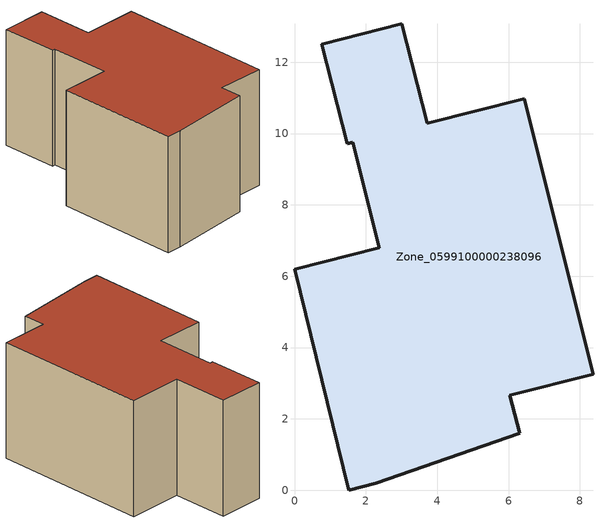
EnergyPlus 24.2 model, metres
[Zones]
Zone_0599100000238096
 floor ground (C_G): 6.44,10.98 8.37,3.25 6.04,2.67 6.31,1.59 2.28,0.19 1.52,0 0,6.19 2.38,6.8 1.63,9.76 1.48,9.72 0.76,12.51 3.01,13.08 3.72,10.29 z0
 wall outside (C_F): 2.38,6.8 0,6.19 1.52,0 2.28,0.19 6.31,1.59 6.04,2.67 8.37,3.25 6.44,10.98 3.72,10.29 3.01,13.08 0.76,12.51 1.48,9.72 1.63,9.76 2.38,6.8 z0:5.9
 roof outside (C_R): 6.04,2.67 8.37,3.25 6.44,10.98 3.72,10.29 3.01,13.08 0.76,12.51 1.48,9.72 1.63,9.76 2.38,6.8 0,6.19 1.52,0 2.28,0.19 6.31,1.59 z5.9
[BUILDING]
Pand.0599100000238096: North Axis=0; Terrain=City; Loads Convergence Tolerance Value=0.04; Temperature Convergence Tolerance Value=0.4; Solar Distribution=FullExterior; Maximum Number of Warmup Days=25; Minimum Number of Warmup Days=1
[Site:Location]
Rotterdam.The.Hague.AP_ZH_NLD Design_Conditions: Latitude=51.96; Longitude=4.45; Time Zone=1; Elevation=-4.5
[SITE:GROUNDTEMPERATURE:BUILDINGSURFACE]
18, 18, 18, 18, 18, 18, 18, 18, 18, 18, 18, 18
[MATERIAL] Thermal Absorptance=0.9; Solar Absorptance=0.7; Visible Absorptance=0.7
Name | Roughness | Thickness | Conductivity | Density | Specific Heat
G.TC.1965-1974 | MediumSmooth | 0.15 | 0.882353 | 540 | 1210
F.TC.1965-1974 | Rough | 0.3 | 0.697674 | 1920 | 840
R.TC.1965-1974 | MediumRough | 0.2 | 0.232558 | 1500 | 1000
[CONSTRUCTION]
C_G: G.TC.1965-1974
C_F: F.TC.1965-1974
C_R: R.TC.1965-1974
[ZONE]
Zone_0599100000238096: Type=1; Multiplier=1; Ceiling Height=Autocalculate; Volume=Autocalculate; Floor Area=autocalculate; Part of Total Floor Area=Yes
[ZONEINFILTRATION:DESIGNFLOWRATE]
Infil_Zone_0599100000238096: Zone or ZoneList or Space or SpaceList=Zone_0599100000238096; Schedule=AlwaysOn; Design Flow Rate Calculation Method=Flow/Area; Flow Rate per Floor Area=0.003; Constant Term Coefficient=1; Temperature Term Coefficient=0; Velocity Term Coefficient=0; Velocity Squared Term Coefficient=0
[HVACTEMPLATE:ZONE:IDEALLOADSAIRSYSTEM]
Zone_0599100000238096: Maximum Heating Supply Air Temperature=50; Minimum Cooling Supply Air Temperature=13; Maximum Heating Supply Air Humidity Ratio=0.0156; Minimum Cooling Supply Air Humidity Ratio=0.0077; Heating Limit=NoLimit; Cooling Limit=NoLimit; Dehumidification Control Type=ConstantSensibleHeatRatio; Cooling Sensible Heat Ratio=0.7; Dehumidification Setpoint=60; Humidification Control Type=None; Humidification Setpoint=30; Outdoor Air Method=None; Outdoor Air Flow Rate per Person=0.00944; Outdoor Air Flow Rate per Zone Floor Area=0; Outdoor Air Flow Rate per Zone=0; Demand Controlled Ventilation Type=None; Outdoor Air Economizer Type=NoEconomizer; Heat Recovery Type=None; Sensible Heat Recovery Effectiveness=0.7; Latent Heat Recovery Effectiveness=0.65
[ZONECONTROL:THERMOSTAT]
ThermostatControl_Zone_0599100000238096: Zone or ZoneList=Zone_0599100000238096; Control Type Schedule=DualSetpointControlType; Control 1=Thermostat_Zone_0599100000238096; Temperature Difference Between Cutout And Setpoint=0
[THERMOSTATSETPOINT:DUALSETPOINT]
Thermostat_Zone_0599100000238096: Heating Setpoint Temperature Schedule=HeatingSetpoint_Zone_0599100000238096; Cooling Setpoint Temperature Schedule=CoolingSetpoint_Zone_0599100000238096
[SCHEDULE:COMPACT]
HeatingSetpoint_Zone_0599100000238096: Through: 12/31, For: AllDays, Until: 24:00, 21
CoolingSetpoint_Zone_0599100000238096: Through: 12/31, For: AllDays, Until: 24:00, 24
DualSetpointControlType: Through: 12/31, For: AllDays, Until: 24:00, 4
AlwaysOn: Through: 12/31, For: AllDays, Until: 24:00, 1
